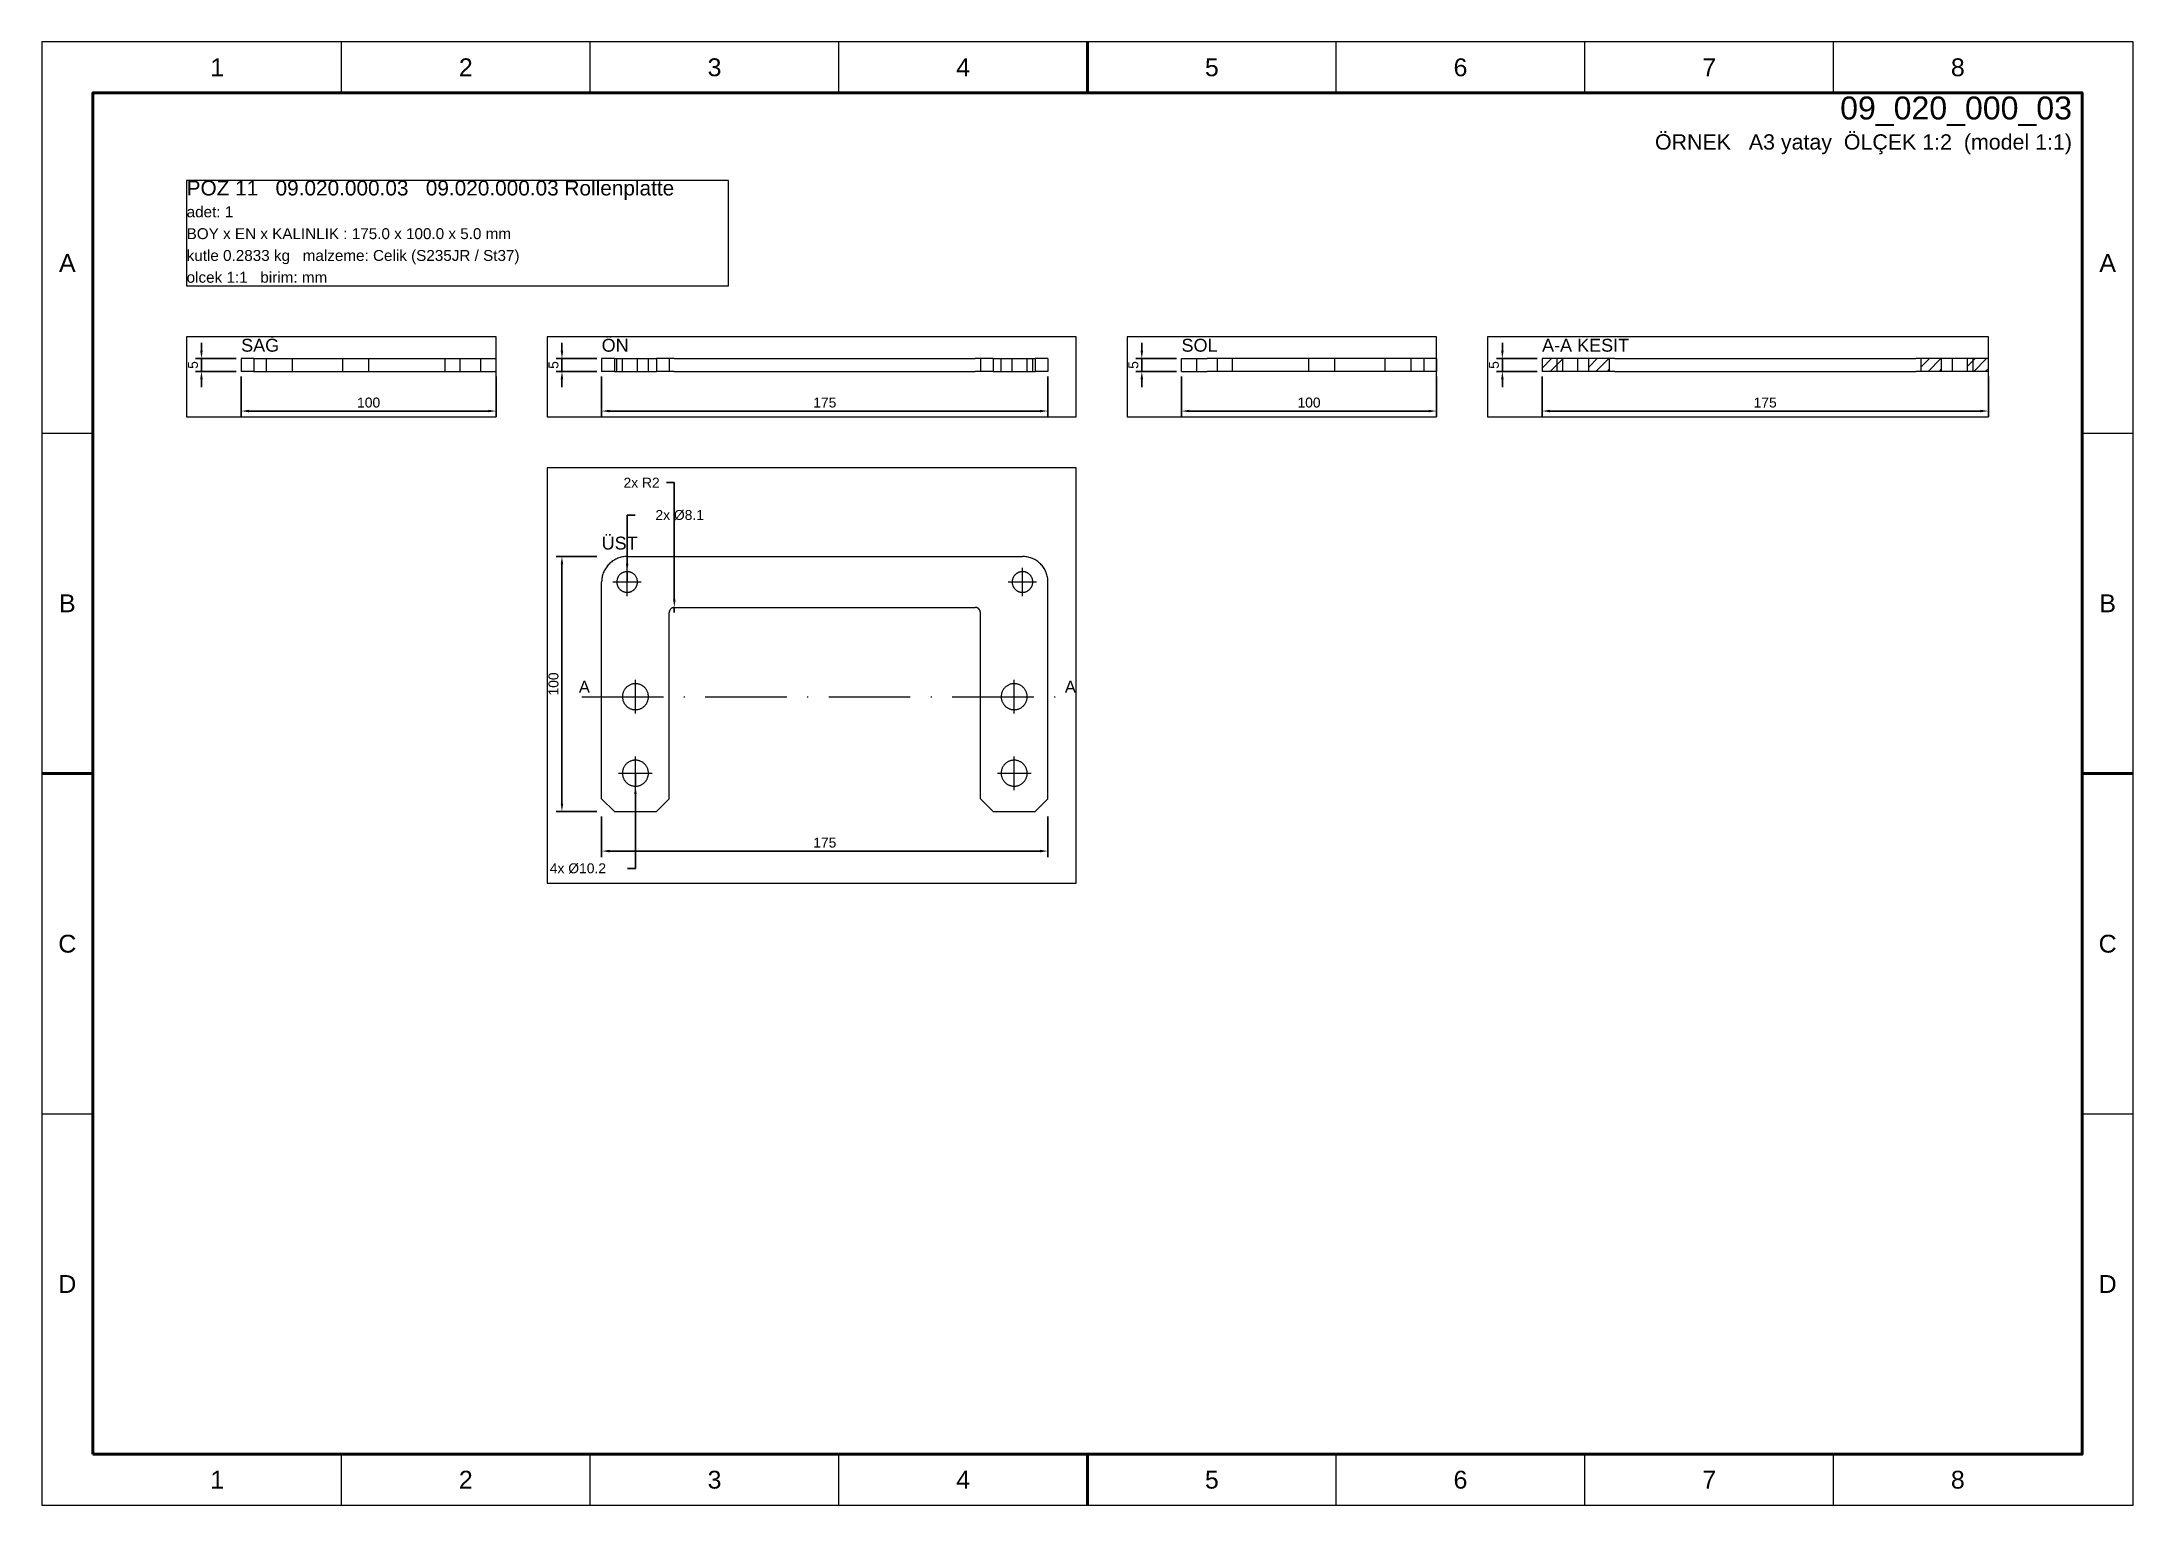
# Paper-space layout 'PAFTA' of a CAD drawing. Header units: millimetres. Extents: x 5 to 415, y 5 to 292.
# The model-space entities are those that its viewports show. They can reach past a viewport. Long polylines and large blocks are cut down to what shows.
import ezdxf
from ezdxf.enums import TextEntityAlignment as Align

# ---------------------------------------------------------------- set-up
doc = ezdxf.new("R2010")
doc.units = ezdxf.units.MM
doc.linetypes.add('EKSENCIZGI', pattern=[12, 8, -2, 0, -2])
doc.linetypes.add('KESIK', pattern=[3, 2, -1])
for name, color, linetype, lineweight in [('EKSEN', 1, 'EKSENCIZGI', 9), ('GIZLI', 8, 'KESIK', 9), ('GORUNEN', 7, 'Continuous', 9), ('OLCU', 4, 'Continuous', 9), ('TARAMA', 5, 'Continuous', 9), ('YAZI', 3, 'Continuous', 9)]:
    doc.layers.add(name, color=color, linetype=linetype, lineweight=lineweight)
for name, color, linetype in [('PAFTA_BILGI', 7, 'Continuous'), ('PAFTA_BOLGE', 7, 'Continuous'), ('PAFTA_CERCEVE', 7, 'Continuous')]:
    doc.layers.add(name, color=color, linetype=linetype)
doc.styles.add('PI3D', font='arial.ttf')
doc.dimstyles.new('PF_MM', dxfattribs={"dimtxt": 3.888905, "dimasz": 3.111124, "dimexe": 2.333343, "dimexo": 1.944452, "dimgap": 1.361117, "dimtad": 1, "dimdec": 1, "dimtxsty": 'PI3D', "dimcen": 2.5, "dimclrd": 4, "dimclre": 4, "dimclrt": 3, "dimazin": 3, "dimtfac": 1, "dimtmove": 0, "dimatfit": 3})

# ---------------------------------------------------------------- blocks, each defined once
blk = doc.blocks.new('_CLOSEDFILLED')
at = {"color": 0, "linetype": 'BYBLOCK'}
blk.add_solid([(-1, 0.16), (0, 0), (-1, -0.16)], dxfattribs=at)
blk = doc.blocks.new('*D10')
at = {"color": 4}
for p, q in [((10, -74.78), (10, -55.73)), ((10, -55.73), (13.11, -55.73)), ((10, -81.95), (10, -77.9))]:
    blk.add_line(p, q, dxfattribs=at)
at = {"layer": 'Defpoints'}
for p in [(10, -77.9), (10, -81.95)]:
    blk.add_point(p, dxfattribs=at)
at = {"layer": 'OLCU', "color": 4, "xscale": 3.1111236651817538, "yscale": 3.1111236651817538, "rotation": 270}
blk.add_blockref('_CLOSEDFILLED', (10, -77.9), dxfattribs=at)
at = {"layer": 'OLCU', "color": 3, "insert": (30.61, -55.73), "char_height": 3.889, "attachment_point": 5, "style": 'PI3D'}
blk.add_mtext('2x %%c8.1', dxfattribs=at)

msp = doc.modelspace()

# ---------------------------------------------------------------- hatches: boundary and pattern name
at = {"layer": 'TARAMA'}
h = msp.add_hatch(dxfattribs=at)
h.set_pattern_fill('ANSI31')
h.paths.add_polyline_path([(427.04, 0), (427.04, 5), (427.04, 5), (418.89, 5), (418.89, 5), (418.89, 0), (418.89, 0), (427.04, 0)])
h = msp.add_hatch(dxfattribs=at)
h.set_pattern_fill('ANSI31')
h.paths.add_polyline_path([(445.39, 0), (445.39, 5), (445.39, 5), (437.24, 5), (437.24, 5), (437.24, 0), (437.24, 0), (445.39, 0)])
h = msp.add_hatch(dxfattribs=at)
h.set_pattern_fill('ANSI31')
h.paths.add_polyline_path([(575.54, 0), (575.54, 5), (575.54, 5), (567.39, 5), (567.39, 5), (567.39, 0), (567.39, 0), (575.54, 0)])
h = msp.add_hatch(dxfattribs=at)
h.set_pattern_fill('ANSI31')
h.paths.add_polyline_path([(593.89, 0), (593.89, 5), (593.89, 5), (585.74, 5), (585.74, 5), (585.74, 0), (585.74, 0), (593.89, 0)])

# ---------------------------------------------------------------- linework, layer by layer
at = {"layer": 'EKSEN'}
for p, q in [((4.45, -81.95), (15.55, -81.95)), ((10, -87.5), (10, -76.4)), ((159.45, -81.95), (170.55, -81.95)), ((165, -87.5), (165, -76.4)), ((13.25, -133.55), (13.25, -120.35)), ((161.75, -133.55), (161.75, -120.35)), ((-7.78, -126.95), (182.78, -126.95)), ((6.65, -126.95), (19.85, -126.95)), ((155.15, -126.95), (168.35, -126.95)), ((13.25, -163.55), (13.25, -150.35)), ((161.75, -163.55), (161.75, -150.35)), ((6.65, -156.95), (19.85, -156.95)), ((155.15, -156.95), (168.35, -156.95))]:
    msp.add_line(p, q, dxfattribs=at)
at = {"layer": 'GIZLI'}
for points in [[(-162.05, 0), (-162.05, 5)], [(-162.05, 0), (-162.05, 5)], [(-151.85, 0), (-151.85, 5)], [(-151.85, 0), (-151.85, 5)], [(-132.05, 0), (-132.05, 5)], [(-132.05, 0), (-132.05, 5)], [(-121.85, 0), (-121.85, 5)], [(-121.85, 0), (-121.85, 5)], [(-91.95, 0), (-91.95, 5)], [(-91.95, 0), (-91.95, 5)], [(-86, 0), (-86, 5)], [(-86, 0), (-86, 5)], [(-77.9, 0), (-77.9, 5)], [(-77.9, 0), (-77.9, 5)], [(5.95, 0), (5.95, 5)], [(8.15, 0), (8.15, 5)], [(8.15, 0), (8.15, 5)], [(14.05, 0), (14.05, 5)], [(18.35, 0), (18.35, 5)], [(18.35, 0), (18.35, 5)], [(156.65, 0), (156.65, 5)], [(156.65, 0), (156.65, 5)], [(160.95, 0), (160.95, 5)], [(166.85, 0), (166.85, 5)], [(166.85, 0), (166.85, 5)], [(169.05, 0), (169.05, 5)], [(252.9, 0), (252.9, 5)], [(252.9, 0), (252.9, 5)], [(261, 0), (261, 5)], [(261, 0), (261, 5)], [(266.95, 0), (266.95, 5)], [(266.95, 0), (266.95, 5)], [(296.85, 0), (296.85, 5)], [(296.85, 0), (296.85, 5)], [(307.05, 0), (307.05, 5)], [(307.05, 0), (307.05, 5)], [(326.85, 0), (326.85, 5)], [(326.85, 0), (326.85, 5)], [(337.05, 0), (337.05, 5)], [(337.05, 0), (337.05, 5)], [(424.84, 0), (424.84, 5)], [(432.94, 0), (432.94, 5)], [(579.84, 0), (579.84, 5)], [(587.94, 0), (587.94, 5)], [(5.99, -82.49), (6, -82.55)], [(6.01, -82.65), (6.04, -82.82)], [(6.24, -83.44), (6.3, -83.59)], [(6.61, -84.17), (6.71, -84.3)], [(6.77, -84.39), (6.81, -84.43)], [(7.13, -84.8), (7.17, -84.84)], [(7.25, -84.92), (7.37, -85.03)], [(7.9, -85.41), (8.04, -85.49)], [(8.64, -85.76), (8.8, -85.81)], [(8.9, -85.84), (8.96, -85.86)], [(9.44, -85.96), (9.5, -85.96)], [(9.6, -85.98), (9.76, -85.99)], [(10.42, -85.97), (10.58, -85.95)], [(11.22, -85.81), (11.38, -85.75)], [(11.48, -85.71), (11.53, -85.7)], [(11.97, -85.48), (12.02, -85.45)], [(12.11, -85.4), (12.25, -85.31)], [(12.77, -84.9), (12.88, -84.79)], [(13.3, -84.29), (13.4, -84.15)], [(13.46, -84.06), (13.48, -84.01)], [(13.71, -83.57), (13.73, -83.52)], [(13.77, -83.42), (13.83, -83.27)], [(13.99, -82.63), (14.02, -82.47)]]:
    msp.add_lwpolyline(points, dxfattribs=at)
at = {"layer": 'GORUNEN'}
for points in [[(-166.95, 5), (-171.95, 5)], [(-171.95, 5), (-171.95, 0)], [(-166.95, 0), (-171.95, 0)], [(-166.95, 5), (-81.95, 5)], [(-166.95, 5), (-166.95, 0)], [(-166.95, 0), (-81.95, 0)], [(-81.95, 5), (-71.95, 5)], [(-81.95, 0), (-71.95, 0)], [(-71.95, 0), (-71.95, 5)], [(5, 5), (0, 5)], [(0, 5), (0, 0)], [(5, 0), (0, 0)], [(5, 5), (21.5, 5)], [(5, 5), (5, 0)], [(5, 0), (21.5, 0)], [(26.5, 5), (21.5, 5)], [(21.5, 5), (21.5, 0)], [(26.5, 0), (21.5, 0)], [(28.5, 5), (26.5, 5)], [(26.5, 5), (26.5, 0)], [(28.5, 0), (26.5, 0)], [(28.5, 5), (146.5, 5)], [(28.5, 0), (146.5, 0)], [(148.5, 5), (146.5, 5)], [(148.5, 0), (146.5, 0)], [(153.5, 5), (148.5, 5)], [(148.5, 5), (148.5, 0)], [(153.5, 0), (148.5, 0)], [(153.5, 5), (170, 5)], [(153.5, 5), (153.5, 0)], [(153.5, 0), (170, 0)], [(175, 5), (170, 5)], [(170, 5), (170, 0)], [(175, 0), (170, 0)], [(175, 5), (175, 0)], [(246.95, 5), (256.95, 5)], [(246.95, 0), (246.95, 5)], [(246.95, 0), (256.95, 0)], [(341.95, 5), (256.95, 5)], [(341.95, 0), (256.95, 0)], [(346.95, 5), (341.95, 5)], [(341.95, 5), (341.95, 0)], [(346.95, 0), (341.95, 0)], [(346.95, 5), (346.95, 0)], [(427.04, 5), (418.89, 5)], [(418.89, 5), (418.89, 0)], [(427.04, 0), (418.89, 0)], [(437.24, 5), (427.04, 5)], [(427.04, 0), (427.04, 5)], [(437.24, 0), (427.04, 0)], [(445.39, 5), (437.24, 5)], [(437.24, 0), (437.24, 5)], [(445.39, 0), (437.24, 0)], [(447.39, 5), (445.39, 5)], [(445.39, 0), (445.39, 5)], [(447.39, 0), (445.39, 0)], [(447.39, 5), (565.39, 5)], [(447.39, 0), (565.39, 0)], [(567.39, 5), (565.39, 5)], [(567.39, 0), (565.39, 0)], [(575.54, 5), (567.39, 5)], [(567.39, 5), (567.39, 0)], [(575.54, 0), (567.39, 0)], [(585.74, 5), (575.54, 5)], [(575.54, 0), (575.54, 5)], [(585.74, 0), (575.54, 0)], [(593.89, 5), (585.74, 5)], [(585.74, 0), (585.74, 5)], [(593.89, 0), (585.74, 0)], [(593.89, 0), (593.89, 5)], [(10, -71.95), (9.54, -71.96), (9.07, -71.99), (8.61, -72.04), (8.15, -72.12), (7.7, -72.21), (7.25, -72.33), (6.8, -72.47), (6.37, -72.63), (5.94, -72.81), (5.52, -73.01), (5.11, -73.22), (4.71, -73.46), (4.32, -73.71), (3.94, -73.99), (3.58, -74.28), (3.23, -74.58), (2.9, -74.91), (2.58, -75.24), (2.28, -75.6), (1.99, -75.96), (1.72, -76.34), (1.47, -76.73), (1.23, -77.13), (1.02, -77.54), (0.83, -77.97), (0.65, -78.4), (0.5, -78.83), (0.36, -79.28), (0.25, -79.73), (0.16, -80.18), (0.08, -80.64), (0.04, -81.11), (0.01, -81.53), (0, -81.95)], [(10, -71.95), (165, -71.95)], [(175, -81.95), (174.99, -81.48), (174.96, -81.02), (174.9, -80.56), (174.83, -80.1), (174.73, -79.64), (174.61, -79.19), (174.48, -78.75), (174.32, -78.31), (174.14, -77.88), (173.94, -77.46), (173.72, -77.05), (173.49, -76.65), (173.23, -76.27), (172.96, -75.89), (172.67, -75.53), (172.36, -75.18), (172.04, -74.84), (171.7, -74.52), (171.35, -74.22), (170.98, -73.93), (170.61, -73.66), (170.22, -73.41), (169.81, -73.18), (169.4, -72.97), (168.98, -72.77), (168.55, -72.6), (168.11, -72.44), (167.67, -72.31), (167.22, -72.19), (166.76, -72.1), (166.3, -72.03), (165.84, -71.98), (165.42, -71.95), (165, -71.95)], [(0, -166.95), (0, -81.95)], [(14.05, -81.95), (14.04, -81.74), (14.03, -81.54), (14, -81.34), (13.97, -81.14), (13.92, -80.95), (13.87, -80.75), (13.81, -80.56), (13.73, -80.37), (13.65, -80.19), (13.56, -80.01), (13.46, -79.83), (13.35, -79.66), (13.23, -79.5), (13.1, -79.34), (12.97, -79.19), (12.83, -79.05), (12.68, -78.91), (12.53, -78.78), (12.36, -78.66), (12.2, -78.54), (12.02, -78.44), (11.85, -78.34), (11.67, -78.25), (11.48, -78.18), (11.29, -78.11), (11.1, -78.05), (10.9, -78), (10.7, -77.96), (10.5, -77.93), (10.3, -77.91), (10.1, -77.9), (9.9, -77.9), (9.7, -77.91), (9.5, -77.93), (9.3, -77.96), (9.1, -78), (8.9, -78.05), (8.71, -78.11), (8.52, -78.18), (8.33, -78.25), (8.15, -78.34), (7.97, -78.44), (7.8, -78.54), (7.64, -78.66), (7.47, -78.78), (7.32, -78.91), (7.17, -79.05), (7.03, -79.19), (6.9, -79.34), (6.77, -79.5), (6.65, -79.66), (6.54, -79.83), (6.44, -80.01), (6.35, -80.19), (6.27, -80.37), (6.19, -80.56), (6.13, -80.75), (6.08, -80.95), (6.03, -81.14), (6, -81.34), (5.97, -81.54), (5.96, -81.74), (5.95, -81.95)], [(5.95, -81.95), (5.96, -82.15), (5.97, -82.35), (6, -82.55), (6.03, -82.75), (6.08, -82.94), (6.13, -83.14), (6.19, -83.33), (6.27, -83.52), (6.35, -83.7), (6.44, -83.88), (6.54, -84.06), (6.65, -84.23), (6.77, -84.39), (6.9, -84.55), (7.03, -84.7), (7.17, -84.84), (7.32, -84.98), (7.47, -85.11), (7.64, -85.23), (7.8, -85.35), (7.97, -85.45), (8.15, -85.55), (8.33, -85.64), (8.52, -85.72), (8.71, -85.78), (8.9, -85.84), (9.1, -85.89), (9.3, -85.93), (9.5, -85.96), (9.7, -85.98), (9.9, -85.99), (10.1, -85.99), (10.3, -85.98), (10.5, -85.96), (10.7, -85.93), (10.9, -85.89), (11.1, -85.84), (11.29, -85.78), (11.48, -85.72), (11.67, -85.64), (11.85, -85.55), (12.02, -85.45), (12.2, -85.35), (12.36, -85.23), (12.53, -85.11), (12.68, -84.98), (12.83, -84.84), (12.97, -84.7), (13.1, -84.55), (13.23, -84.39), (13.35, -84.23), (13.46, -84.06), (13.56, -83.88), (13.65, -83.7), (13.73, -83.52), (13.81, -83.33), (13.87, -83.14), (13.92, -82.94), (13.97, -82.75), (14, -82.55), (14.03, -82.35), (14.04, -82.15), (14.05, -81.95)], [(169.05, -81.95), (169.04, -81.74), (169.03, -81.56), (169.01, -81.4), (168.99, -81.24), (168.96, -81.08), (168.92, -80.92), (168.87, -80.76), (168.82, -80.6), (168.76, -80.45), (168.7, -80.3), (168.63, -80.15), (168.55, -80), (168.47, -79.86), (168.39, -79.72), (168.29, -79.59), (168.19, -79.46), (168.09, -79.33), (167.98, -79.21), (167.87, -79.09), (167.75, -78.97), (167.63, -78.86), (167.5, -78.76), (167.37, -78.66), (167.24, -78.57), (167.1, -78.48), (166.96, -78.4), (166.81, -78.32), (166.66, -78.25), (166.51, -78.19), (166.36, -78.13), (166.2, -78.08), (166.04, -78.03), (165.88, -77.99), (165.72, -77.96), (165.56, -77.93), (165.4, -77.92), (165.24, -77.9), (165.07, -77.9), (164.91, -77.9), (164.74, -77.9), (164.58, -77.92), (164.42, -77.94), (164.26, -77.96), (164.1, -78), (163.94, -78.04), (163.78, -78.08), (163.62, -78.14), (163.47, -78.2), (163.32, -78.26), (163.17, -78.33), (163.03, -78.41), (162.89, -78.49), (162.75, -78.58), (162.61, -78.67), (162.48, -78.77), (162.36, -78.88), (162.23, -78.99), (162.12, -79.1), (162, -79.22), (161.9, -79.34), (161.79, -79.47), (161.7, -79.6), (161.6, -79.74), (161.52, -79.88), (161.44, -80.02), (161.36, -80.17), (161.29, -80.32), (161.23, -80.47), (161.17, -80.62), (161.12, -80.78), (161.08, -80.94), (161.04, -81.09), (161.01, -81.26), (160.98, -81.42), (160.97, -81.58), (160.95, -81.74), (160.95, -81.85), (160.95, -81.95)], [(160.95, -81.95), (160.95, -82.15), (160.97, -82.33), (160.99, -82.49), (161.01, -82.65), (161.04, -82.82), (161.08, -82.97), (161.13, -83.13), (161.18, -83.29), (161.24, -83.44), (161.3, -83.59), (161.37, -83.74), (161.45, -83.89), (161.53, -84.03), (161.61, -84.17), (161.71, -84.3), (161.81, -84.43), (161.91, -84.56), (162.02, -84.69), (162.13, -84.8), (162.25, -84.92), (162.37, -85.03), (162.5, -85.13), (162.63, -85.23), (162.76, -85.32), (162.9, -85.41), (163.04, -85.49), (163.19, -85.57), (163.34, -85.64), (163.49, -85.7), (163.64, -85.76), (163.8, -85.81), (163.96, -85.86), (164.12, -85.9), (164.28, -85.93), (164.44, -85.96), (164.6, -85.98), (164.76, -85.99), (164.93, -85.99), (165.09, -85.99), (165.26, -85.99), (165.42, -85.97), (165.58, -85.95), (165.74, -85.93), (165.9, -85.89), (166.06, -85.85), (166.22, -85.81), (166.38, -85.75), (166.53, -85.7), (166.68, -85.63), (166.83, -85.56), (166.97, -85.48), (167.11, -85.4), (167.25, -85.31), (167.39, -85.22), (167.52, -85.12), (167.64, -85.01), (167.77, -84.9), (167.88, -84.79), (168, -84.67), (168.1, -84.55), (168.21, -84.42), (168.3, -84.29), (168.4, -84.15), (168.48, -84.01), (168.56, -83.87), (168.64, -83.72), (168.71, -83.57), (168.77, -83.42), (168.83, -83.27), (168.88, -83.11), (168.92, -82.96), (168.96, -82.8), (168.99, -82.63), (169.02, -82.47), (169.03, -82.31), (169.04, -82.15), (169.05, -82.05), (169.05, -81.95)], [(175, -166.95), (175, -81.95)], [(28.5, -91.95), (28.4, -91.95), (28.31, -91.95), (28.21, -91.97), (28.12, -91.98), (28.03, -92), (27.94, -92.03), (27.84, -92.06), (27.75, -92.09), (27.67, -92.13), (27.58, -92.17), (27.5, -92.21), (27.42, -92.26), (27.34, -92.32), (27.26, -92.38), (27.19, -92.44), (27.12, -92.5), (27.05, -92.57), (26.99, -92.64), (26.93, -92.71), (26.87, -92.79), (26.81, -92.87), (26.77, -92.95), (26.72, -93.03), (26.68, -93.12), (26.64, -93.21), (26.61, -93.3), (26.58, -93.39), (26.55, -93.48), (26.53, -93.57), (26.52, -93.67), (26.51, -93.76), (26.5, -93.85), (26.5, -93.95)], [(26.5, -166.95), (26.5, -93.95)], [(28.5, -91.95), (146.5, -91.95)], [(148.5, -93.95), (148.5, -93.85), (148.49, -93.75), (148.48, -93.66), (148.46, -93.57), (148.44, -93.47), (148.42, -93.38), (148.39, -93.29), (148.36, -93.2), (148.32, -93.11), (148.28, -93.03), (148.23, -92.94), (148.18, -92.86), (148.13, -92.78), (148.07, -92.71), (148.01, -92.63), (147.94, -92.56), (147.88, -92.5), (147.81, -92.43), (147.73, -92.37), (147.66, -92.31), (147.58, -92.26), (147.5, -92.21), (147.41, -92.17), (147.33, -92.12), (147.24, -92.09), (147.15, -92.05), (147.06, -92.02), (146.97, -92), (146.87, -91.98), (146.78, -91.96), (146.68, -91.95), (146.59, -91.95), (146.5, -91.95)], [(148.5, -166.95), (148.5, -93.95)], [(18.35, -126.95), (18.34, -126.69), (18.33, -126.44), (18.29, -126.19), (18.25, -125.94), (18.19, -125.7), (18.13, -125.45), (18.05, -125.21), (17.96, -124.98), (17.85, -124.75), (17.74, -124.52), (17.61, -124.3), (17.48, -124.09), (17.33, -123.89), (17.17, -123.69), (17.01, -123.5), (16.83, -123.32), (16.65, -123.14), (16.46, -122.98), (16.26, -122.82), (16.05, -122.68), (15.83, -122.55), (15.61, -122.43), (15.39, -122.31), (15.15, -122.21), (14.92, -122.13), (14.68, -122.05), (14.43, -121.98), (14.19, -121.93), (13.94, -121.89), (13.69, -121.86), (13.43, -121.85), (13.18, -121.85), (12.93, -121.86), (12.68, -121.88), (12.43, -121.91), (12.18, -121.96), (11.93, -122.02), (11.69, -122.09), (11.45, -122.17), (11.22, -122.27), (10.99, -122.37), (10.77, -122.49), (10.55, -122.62), (10.34, -122.76), (10.14, -122.91), (9.94, -123.07), (9.75, -123.23), (9.57, -123.41), (9.4, -123.6), (9.24, -123.79), (9.09, -124), (8.95, -124.21), (8.82, -124.42), (8.7, -124.64), (8.59, -124.87), (8.49, -125.11), (8.41, -125.34), (8.34, -125.58), (8.27, -125.83), (8.22, -126.08), (8.19, -126.33), (8.16, -126.58), (8.15, -126.76), (8.15, -126.95)], [(166.85, -126.95), (166.84, -126.69), (166.83, -126.44), (166.79, -126.19), (166.75, -125.94), (166.69, -125.7), (166.63, -125.45), (166.55, -125.21), (166.46, -124.98), (166.35, -124.75), (166.24, -124.52), (166.11, -124.3), (165.98, -124.09), (165.83, -123.89), (165.67, -123.69), (165.51, -123.5), (165.33, -123.32), (165.15, -123.14), (164.96, -122.98), (164.76, -122.82), (164.55, -122.68), (164.33, -122.55), (164.11, -122.43), (163.89, -122.31), (163.65, -122.21), (163.42, -122.13), (163.18, -122.05), (162.93, -121.98), (162.69, -121.93), (162.44, -121.89), (162.19, -121.86), (161.93, -121.85), (161.68, -121.85), (161.43, -121.86), (161.18, -121.88), (160.93, -121.91), (160.68, -121.96), (160.43, -122.02), (160.19, -122.09), (159.95, -122.17), (159.72, -122.27), (159.49, -122.37), (159.27, -122.49), (159.05, -122.62), (158.84, -122.76), (158.64, -122.91), (158.44, -123.07), (158.25, -123.23), (158.07, -123.41), (157.9, -123.6), (157.74, -123.79), (157.59, -124), (157.45, -124.21), (157.32, -124.42), (157.2, -124.64), (157.09, -124.87), (156.99, -125.11), (156.91, -125.34), (156.84, -125.58), (156.77, -125.83), (156.72, -126.08), (156.69, -126.33), (156.66, -126.58), (156.65, -126.76), (156.65, -126.95)], [(8.15, -126.95), (8.16, -127.2), (8.17, -127.45), (8.21, -127.7), (8.25, -127.95), (8.31, -128.2), (8.37, -128.44), (8.45, -128.68), (8.54, -128.91), (8.65, -129.14), (8.76, -129.37), (8.89, -129.59), (9.02, -129.8), (9.17, -130.01), (9.33, -130.2), (9.49, -130.39), (9.67, -130.58), (9.85, -130.75), (10.04, -130.91), (10.24, -131.07), (10.45, -131.21), (10.67, -131.34), (10.89, -131.47), (11.11, -131.58), (11.35, -131.68), (11.58, -131.77), (11.82, -131.84), (12.07, -131.91), (12.31, -131.96), (12.56, -132), (12.81, -132.03), (13.07, -132.04), (13.32, -132.04), (13.57, -132.04), (13.82, -132.01), (14.07, -131.98), (14.32, -131.93), (14.57, -131.87), (14.81, -131.8), (15.05, -131.72), (15.28, -131.62), (15.51, -131.52), (15.73, -131.4), (15.95, -131.27), (16.16, -131.13), (16.36, -130.98), (16.56, -130.82), (16.75, -130.66), (16.93, -130.48), (17.1, -130.29), (17.26, -130.1), (17.41, -129.9), (17.55, -129.69), (17.68, -129.47), (17.8, -129.25), (17.91, -129.02), (18.01, -128.79), (18.09, -128.55), (18.16, -128.31), (18.23, -128.06), (18.28, -127.81), (18.31, -127.56), (18.34, -127.31), (18.35, -127.13), (18.35, -126.95)], [(156.65, -126.95), (156.66, -127.2), (156.67, -127.45), (156.71, -127.7), (156.75, -127.95), (156.81, -128.2), (156.87, -128.44), (156.95, -128.68), (157.04, -128.91), (157.15, -129.14), (157.26, -129.37), (157.39, -129.59), (157.52, -129.8), (157.67, -130.01), (157.83, -130.2), (157.99, -130.39), (158.17, -130.58), (158.35, -130.75), (158.54, -130.91), (158.74, -131.07), (158.95, -131.21), (159.17, -131.34), (159.39, -131.47), (159.61, -131.58), (159.85, -131.68), (160.08, -131.77), (160.32, -131.84), (160.57, -131.91), (160.81, -131.96), (161.06, -132), (161.31, -132.03), (161.57, -132.04), (161.82, -132.04), (162.07, -132.04), (162.32, -132.01), (162.57, -131.98), (162.82, -131.93), (163.07, -131.87), (163.31, -131.8), (163.55, -131.72), (163.78, -131.62), (164.01, -131.52), (164.23, -131.4), (164.45, -131.27), (164.66, -131.13), (164.86, -130.98), (165.06, -130.82), (165.25, -130.66), (165.43, -130.48), (165.6, -130.29), (165.76, -130.1), (165.91, -129.9), (166.05, -129.69), (166.18, -129.47), (166.3, -129.25), (166.41, -129.02), (166.51, -128.79), (166.59, -128.55), (166.66, -128.31), (166.73, -128.06), (166.78, -127.81), (166.81, -127.56), (166.84, -127.31), (166.85, -127.13), (166.85, -126.95)], [(18.35, -156.95), (18.34, -156.69), (18.33, -156.44), (18.29, -156.19), (18.25, -155.94), (18.19, -155.7), (18.13, -155.45), (18.05, -155.21), (17.96, -154.98), (17.85, -154.75), (17.74, -154.52), (17.61, -154.3), (17.48, -154.09), (17.33, -153.89), (17.17, -153.69), (17.01, -153.5), (16.83, -153.32), (16.65, -153.14), (16.46, -152.98), (16.26, -152.82), (16.05, -152.68), (15.83, -152.55), (15.61, -152.43), (15.39, -152.31), (15.15, -152.21), (14.92, -152.13), (14.68, -152.05), (14.43, -151.98), (14.19, -151.93), (13.94, -151.89), (13.69, -151.86), (13.43, -151.85), (13.18, -151.85), (12.93, -151.86), (12.68, -151.88), (12.43, -151.91), (12.18, -151.96), (11.93, -152.02), (11.69, -152.09), (11.45, -152.17), (11.22, -152.27), (10.99, -152.37), (10.77, -152.49), (10.55, -152.62), (10.34, -152.76), (10.14, -152.91), (9.94, -153.07), (9.75, -153.23), (9.57, -153.41), (9.4, -153.6), (9.24, -153.79), (9.09, -154), (8.95, -154.21), (8.82, -154.42), (8.7, -154.64), (8.59, -154.87), (8.49, -155.11), (8.41, -155.34), (8.34, -155.58), (8.27, -155.83), (8.22, -156.08), (8.19, -156.33), (8.16, -156.58), (8.15, -156.76), (8.15, -156.95)], [(166.85, -156.95), (166.84, -156.69), (166.83, -156.44), (166.79, -156.19), (166.75, -155.94), (166.69, -155.7), (166.63, -155.45), (166.55, -155.21), (166.46, -154.98), (166.35, -154.75), (166.24, -154.52), (166.11, -154.3), (165.98, -154.09), (165.83, -153.89), (165.67, -153.69), (165.51, -153.5), (165.33, -153.32), (165.15, -153.14), (164.96, -152.98), (164.76, -152.82), (164.55, -152.68), (164.33, -152.55), (164.11, -152.43), (163.89, -152.31), (163.65, -152.21), (163.42, -152.13), (163.18, -152.05), (162.93, -151.98), (162.69, -151.93), (162.44, -151.89), (162.19, -151.86), (161.93, -151.85), (161.68, -151.85), (161.43, -151.86), (161.18, -151.88), (160.93, -151.91), (160.68, -151.96), (160.43, -152.02), (160.19, -152.09), (159.95, -152.17), (159.72, -152.27), (159.49, -152.37), (159.27, -152.49), (159.05, -152.62), (158.84, -152.76), (158.64, -152.91), (158.44, -153.07), (158.25, -153.23), (158.07, -153.41), (157.9, -153.6), (157.74, -153.79), (157.59, -154), (157.45, -154.21), (157.32, -154.42), (157.2, -154.64), (157.09, -154.87), (156.99, -155.11), (156.91, -155.34), (156.84, -155.58), (156.77, -155.83), (156.72, -156.08), (156.69, -156.33), (156.66, -156.58), (156.65, -156.76), (156.65, -156.95)], [(8.15, -156.95), (8.16, -157.2), (8.17, -157.45), (8.21, -157.7), (8.25, -157.95), (8.31, -158.2), (8.37, -158.44), (8.45, -158.68), (8.54, -158.91), (8.65, -159.14), (8.76, -159.37), (8.89, -159.59), (9.02, -159.8), (9.17, -160.01), (9.33, -160.2), (9.49, -160.39), (9.67, -160.58), (9.85, -160.75), (10.04, -160.91), (10.24, -161.07), (10.45, -161.21), (10.67, -161.34), (10.89, -161.47), (11.11, -161.58), (11.35, -161.68), (11.58, -161.77), (11.82, -161.84), (12.07, -161.91), (12.31, -161.96), (12.56, -162), (12.81, -162.03), (13.07, -162.04), (13.32, -162.04), (13.57, -162.04), (13.82, -162.01), (14.07, -161.98), (14.32, -161.93), (14.57, -161.87), (14.81, -161.8), (15.05, -161.72), (15.28, -161.62), (15.51, -161.52), (15.73, -161.4), (15.95, -161.27), (16.16, -161.13), (16.36, -160.98), (16.56, -160.82), (16.75, -160.66), (16.93, -160.48), (17.1, -160.29), (17.26, -160.1), (17.41, -159.9), (17.55, -159.69), (17.68, -159.47), (17.8, -159.25), (17.91, -159.02), (18.01, -158.79), (18.09, -158.55), (18.16, -158.31), (18.23, -158.06), (18.28, -157.81), (18.31, -157.56), (18.34, -157.31), (18.35, -157.13), (18.35, -156.95)], [(156.65, -156.95), (156.66, -157.2), (156.67, -157.45), (156.71, -157.7), (156.75, -157.95), (156.81, -158.2), (156.87, -158.44), (156.95, -158.68), (157.04, -158.91), (157.15, -159.14), (157.26, -159.37), (157.39, -159.59), (157.52, -159.8), (157.67, -160.01), (157.83, -160.2), (157.99, -160.39), (158.17, -160.58), (158.35, -160.75), (158.54, -160.91), (158.74, -161.07), (158.95, -161.21), (159.17, -161.34), (159.39, -161.47), (159.61, -161.58), (159.85, -161.68), (160.08, -161.77), (160.32, -161.84), (160.57, -161.91), (160.81, -161.96), (161.06, -162), (161.31, -162.03), (161.57, -162.04), (161.82, -162.04), (162.07, -162.04), (162.32, -162.01), (162.57, -161.98), (162.82, -161.93), (163.07, -161.87), (163.31, -161.8), (163.55, -161.72), (163.78, -161.62), (164.01, -161.52), (164.23, -161.4), (164.45, -161.27), (164.66, -161.13), (164.86, -160.98), (165.06, -160.82), (165.25, -160.66), (165.43, -160.48), (165.6, -160.29), (165.76, -160.1), (165.91, -159.9), (166.05, -159.69), (166.18, -159.47), (166.3, -159.25), (166.41, -159.02), (166.51, -158.79), (166.59, -158.55), (166.66, -158.31), (166.73, -158.06), (166.78, -157.81), (166.81, -157.56), (166.84, -157.31), (166.85, -157.13), (166.85, -156.95)], [(5, -171.95), (0, -166.95)], [(5, -171.95), (21.5, -171.95)], [(26.5, -166.95), (21.5, -171.95)], [(153.5, -171.95), (148.5, -166.95)], [(153.5, -171.95), (170, -171.95)], [(175, -166.95), (170, -171.95)]]:
    msp.add_lwpolyline(points, dxfattribs=at)

# ---------------------------------------------------------------- texts
at = {"layer": 'YAZI', "style": 'PI3D'}
for s, height, p in [('POZ 11   09.020.000.03   09.020.000.03 Rollenplatte', 5.8334, (-191.39, 66.06)), ('adet: 1', 4.278, (-191.39, 57.5)), ('BOY x EN x KALINLIK : 175.0 x 100.0 x 5.0 mm', 4.2778, (-191.39, 48.94)), ('kutle 0.2833 kg   malzeme: Celik (S235JR / St37)', 4.2778, (-191.39, 40.39)), ('olcek 1:1   birim: mm', 4.2778, (-191.39, 31.83)), ('SAĞ', 5.056, (-171.95, 7.72)), ('ÖN', 5.056, (0, 7.72)), ('SOL', 5.056, (246.95, 7.72)), ('A-A KESIT', 5.056, (418.89, 7.72)), ('ÜST', 5.056, (0, -69.22)), ('A', 4.67, (-8.94, -125.39)), ('A', 4.67, (181.61, -125.39))]:
    msp.add_text(s, height=height, dxfattribs=at).set_placement(p)

# ---------------------------------------------------------------- dimensions: what is measured, and where the dimension line sits
at = {"layer": 'OLCU'}
for base, p1, p2 in [((-187.5, 0), (-171.95, 0), (-171.95, 5)), ((-15.56, 0), (0, 0), (0, 5)), ((231.39, 0), (246.95, 0), (246.95, 5)), ((403.34, 0), (418.89, 0), (418.89, 5)), ((-15.56, -171.95), (0, -171.95), (0, -71.95))]:
    msp.add_linear_dim(base=base, p1=p1, p2=p2, angle=90, dimstyle='PF_MM', dxfattribs=at).render()
for base, p1, p2 in [((-171.95, -15.56), (-171.95, 0), (-71.95, 0)), ((0, -15.56), (0, 0), (175, 0)), ((246.95, -15.56), (246.95, 0), (346.95, 0)), ((418.89, -15.56), (418.89, 0), (593.89, 0)), ((0, -187.5), (0, -171.95), (175, -171.95))]:
    msp.add_linear_dim(base=base, p1=p1, p2=p2, dimstyle='PF_MM', dxfattribs=at).render()
msp.add_radius_dim(center=(28.5, -93.95), radius=2, location=(28.5, -42.98), text='2x R2', dimstyle='PF_MM', override={"dimgap": 1.166671, "dimtad": 0, "dimtih": 1, "dimtoh": 1, "dimtix": 0, "dimtofl": 1, "dimtmove": 1, "dimatfit": 3}, dxfattribs=at).render()
dim = msp.add_diameter_dim_2p(p1=(10, -86), p2=(10, -77.9), text='2x %%c8.1', dimstyle='PF_MM', override={"dimgap": 1.166671, "dimtad": 0, "dimtih": 1, "dimtoh": 1, "dimtix": 0, "dimtofl": 1, "dimtmove": 1, "dimatfit": 3}, dxfattribs=at)
dim.commit()
dim.dimension.update_dxf_attribs({"geometry": '*D10', "text_midpoint": (10, -55.73), "dimtype": 163})
msp.add_diameter_dim(center=(13.25, -156.95), radius=5.1, location=(13.25, -194.32), text='4x %%c10.2', dimstyle='PF_MM', override={"dimgap": 1.166671, "dimtad": 0, "dimtih": 1, "dimtoh": 1, "dimtix": 0, "dimtofl": 1, "dimtmove": 1, "dimatfit": 3}, dxfattribs=at).render()

psp = doc.layouts.new('PAFTA')

# ---------------------------------------------------------------- linework, layer by layer
at = {"layer": 'PAFTA_BOLGE', "lineweight": 13}
for p, q in [((63.75, 282), (63.75, 292)), ((112.5, 282), (112.5, 292)), ((161.25, 282), (161.25, 292)), ((210, 282), (210, 292)), ((258.75, 282), (258.75, 292)), ((307.5, 282), (307.5, 292)), ((356.25, 282), (356.25, 292)), ((5, 215.25), (15, 215.25)), ((405, 215.25), (415, 215.25)), ((5, 148.5), (15, 148.5)), ((405, 148.5), (415, 148.5)), ((5, 81.75), (15, 81.75)), ((405, 81.75), (415, 81.75)), ((63.75, 5), (63.75, 15)), ((112.5, 5), (112.5, 15)), ((161.25, 5), (161.25, 15)), ((210, 5), (210, 15)), ((258.75, 5), (258.75, 15)), ((307.5, 5), (307.5, 15)), ((356.25, 5), (356.25, 15))]:
    psp.add_line(p, q, dxfattribs=at)
at = {"layer": 'PAFTA_CERCEVE', "lineweight": 50}
for p, q in [((210, 282), (210, 292)), ((15, 148.5), (5, 148.5)), ((405, 148.5), (415, 148.5)), ((210, 15), (210, 5))]:
    psp.add_line(p, q, dxfattribs=at)
at = {"layer": 'PAFTA_CERCEVE', "lineweight": 13}
psp.add_lwpolyline([(5, 5), (415, 5), (415, 292), (5, 292)], close=True, dxfattribs=at)
at = {"layer": 'PAFTA_CERCEVE', "lineweight": 50}
psp.add_lwpolyline([(15, 15), (405, 15), (405, 282), (15, 282)], close=True, dxfattribs=at)

# ---------------------------------------------------------------- texts
at = {"layer": 'PAFTA_BILGI', "lineweight": 35, "style": 'PI3D'}
psp.add_text('09_020_000_03', height=4.5, dxfattribs=at).set_placement((403, 275.42), align=Align.BOTTOM_RIGHT)
at = {"layer": 'PAFTA_BILGI', "lineweight": 13, "style": 'PI3D'}
psp.add_text('ÖRNEK   A3 yatay  ÖLÇEK 1:2  (model 1:1)', height=3, dxfattribs=at).set_placement((403, 269.96), align=Align.BOTTOM_RIGHT)
at = {"layer": 'PAFTA_BOLGE', "lineweight": 13, "style": 'PI3D'}
for s, p in [('1', (39.38, 287)), ('2', (88.12, 287)), ('3', (136.88, 287)), ('4', (185.62, 287)), ('5', (234.38, 287)), ('6', (283.12, 287)), ('7', (331.88, 287)), ('8', (380.62, 287)), ('A', (10, 248.62)), ('A', (410, 248.62)), ('B', (10, 181.88)), ('B', (410, 181.88)), ('C', (10, 115.12)), ('C', (410, 115.12)), ('D', (10, 48.38)), ('D', (410, 48.38)), ('1', (39.38, 10)), ('2', (88.12, 10)), ('3', (136.88, 10)), ('4', (185.62, 10)), ('5', (234.38, 10)), ('6', (283.12, 10)), ('7', (331.88, 10)), ('8', (380.62, 10))]:
    psp.add_text(s, height=3.5, dxfattribs=at).set_placement(p, align=Align.MIDDLE_CENTER)

# ---------------------------------------------------------------- viewports
at = {"layer": 'VIEWPORTS'}
psp.add_viewport(center=(86.52, 254.46), size=(106.26, 20.6382), view_center_point=(-85.13, 51.25), view_height=41.2763, dxfattribs=at)
for center, size, view_center_point, view_height, status in [((63.73, 226.28), (60.68, 15.7223), (-132.63, -2.17), 31.4446, 3), ((155.91, 226.28), (103.68, 15.7223), (82.32, -2.17), 31.4446, 4), ((248.09, 226.28), (60.68, 15.7223), (286.27, -2.17), 31.4446, 6), ((337.52, 226.28), (98.18, 15.7223), (495.71, -2.17), 31.4446, 7), ((155.91, 167.71), (103.68, 81.4171), (82.32, -118.65), 162.8342, 5)]:
    psp.add_viewport(center=center, size=size, view_center_point=view_center_point, view_height=view_height, status=status, dxfattribs=at)

doc.saveas('drawing.dxf')
